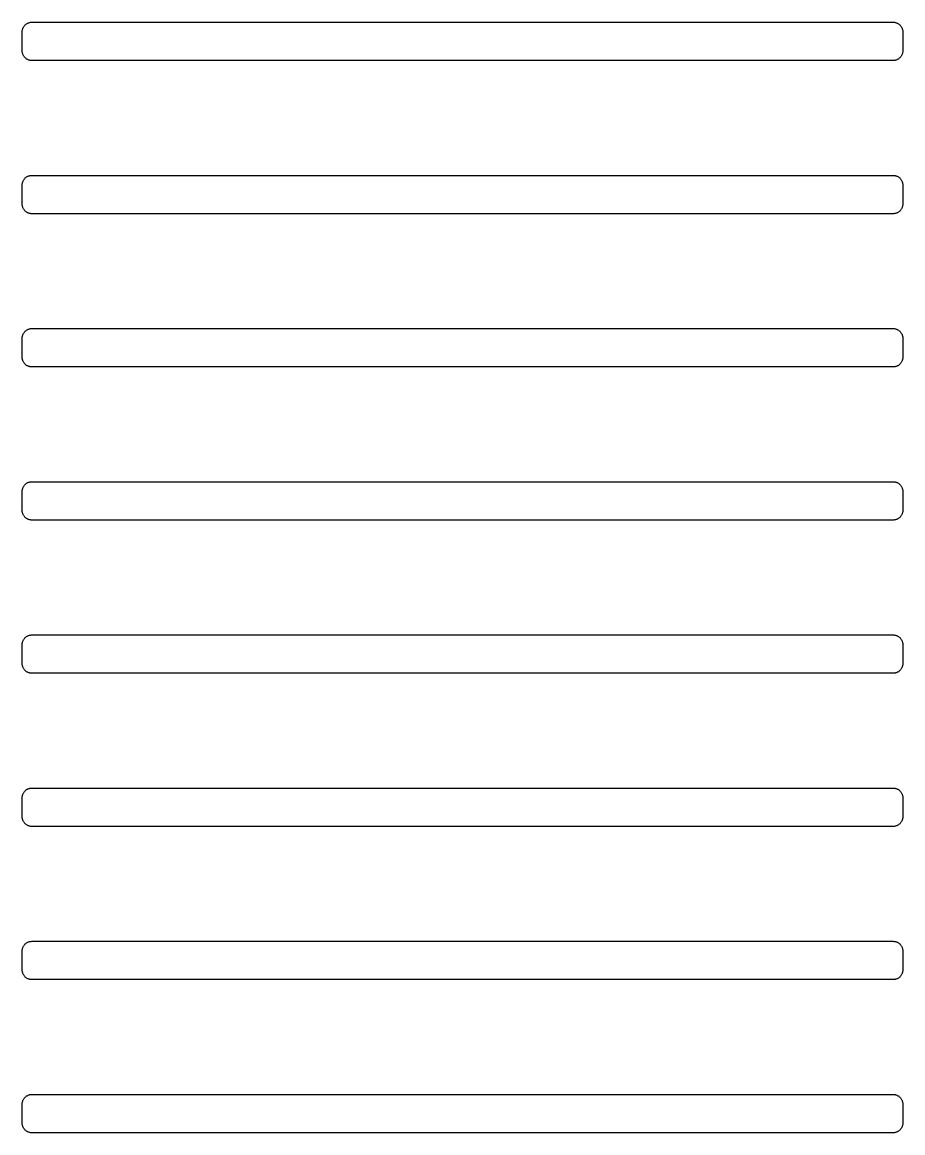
# Model space of a CAD drawing. Header units: metres. Extents: x -163 to 163, y -163 to 163.
# Drawn here: x 25.5 to 53.1, y -121.2 to -86.4 of the extents above; entities that cross this region are included whole.
import ezdxf

# ---------------------------------------------------------------- set-up
doc = ezdxf.new("R2010")
doc.units = ezdxf.units.M

msp = doc.modelspace()

# ---------------------------------------------------------------- linework, layer by layer
for p, q in [((25.5034, -86.6613), (25.5063, -86.6427)), ((25.5063, -86.6427), (25.5105, -86.6243)), ((25.5105, -86.6243), (25.5157, -86.6062)), ((25.5157, -86.6062), (25.5221, -86.5885)), ((25.5221, -86.5885), (25.5296, -86.5712)), ((25.5296, -86.5712), (25.5381, -86.5544)), ((25.5381, -86.5544), (25.5477, -86.5382)), ((25.5477, -86.5382), (25.5583, -86.5226)), ((25.5583, -86.5226), (25.5699, -86.5077)), ((25.5699, -86.5077), (25.5824, -86.4936)), ((25.5824, -86.4936), (25.5957, -86.4803)), ((25.5957, -86.4803), (25.6098, -86.4678)), ((25.6098, -86.4678), (25.6247, -86.4563)), ((25.6247, -86.4563), (25.6403, -86.4456)), ((25.6403, -86.4456), (25.6565, -86.4361)), ((25.6565, -86.4361), (25.6733, -86.4275)), ((25.6733, -86.4275), (25.6906, -86.42)), ((25.6906, -86.42), (25.7083, -86.4136)), ((25.7083, -86.4136), (25.7264, -86.4084)), ((25.7264, -86.4084), (25.7448, -86.4043)), ((25.7448, -86.4043), (25.7634, -86.4013)), ((25.7634, -86.4013), (25.7822, -86.3995)), ((25.7822, -86.3995), (25.801, -86.399)), ((25.801, -86.399), (52.801, -86.399)), ((52.801, -86.399), (52.8199, -86.3995)), ((52.8199, -86.3995), (52.8386, -86.4013)), ((52.8386, -86.4013), (52.8573, -86.4043)), ((52.8573, -86.4043), (52.8756, -86.4084)), ((52.8756, -86.4084), (52.8938, -86.4136)), ((52.8938, -86.4136), (52.9115, -86.42)), ((52.9115, -86.42), (52.9288, -86.4275)), ((52.9288, -86.4275), (52.9456, -86.4361)), ((52.9456, -86.4361), (52.9618, -86.4456)), ((52.9618, -86.4456), (52.9774, -86.4563)), ((52.9774, -86.4563), (52.9923, -86.4678)), ((52.9923, -86.4678), (53.0064, -86.4803)), ((53.0064, -86.4803), (53.0197, -86.4936)), ((53.0197, -86.4936), (53.0322, -86.5077)), ((53.0322, -86.5077), (53.0437, -86.5226)), ((53.0437, -86.5226), (53.0543, -86.5382)), ((53.0543, -86.5382), (53.0639, -86.5544)), ((53.0639, -86.5544), (53.0725, -86.5712)), ((53.0725, -86.5712), (53.08, -86.5885)), ((53.08, -86.5885), (53.0864, -86.6062)), ((53.0864, -86.6062), (53.0916, -86.6243)), ((53.0916, -86.6243), (53.0957, -86.6427)), ((53.0957, -86.6427), (53.0987, -86.6613)), ((25.501, -86.6989), (25.5016, -86.6801)), ((25.501, -87.299), (25.501, -86.6989)), ((25.5016, -86.6801), (25.5034, -86.6613)), ((53.0987, -86.6613), (53.1004, -86.6801)), ((53.1004, -86.6801), (53.101, -86.6989)), ((53.101, -86.6989), (53.101, -87.299)), ((25.5016, -87.3178), (25.501, -87.299)), ((25.5034, -87.3365), (25.5016, -87.3178)), ((25.5063, -87.3552), (25.5034, -87.3365)), ((53.0987, -87.3365), (53.0957, -87.3552)), ((53.1004, -87.3178), (53.0987, -87.3365)), ((53.101, -87.299), (53.1004, -87.3178)), ((25.5105, -87.3736), (25.5063, -87.3552)), ((25.5157, -87.3916), (25.5105, -87.3736)), ((25.5221, -87.4094), (25.5157, -87.3916)), ((25.5296, -87.4267), (25.5221, -87.4094)), ((25.5381, -87.4435), (25.5296, -87.4267)), ((25.5477, -87.4597), (25.5381, -87.4435)), ((25.5583, -87.4753), (25.5477, -87.4597)), ((25.5699, -87.4902), (25.5583, -87.4753)), ((25.5824, -87.5043), (25.5699, -87.4902)), ((25.5957, -87.5176), (25.5824, -87.5043)), ((25.6098, -87.5301), (25.5957, -87.5176)), ((25.6247, -87.5417), (25.6098, -87.5301)), ((25.6403, -87.5522), (25.6247, -87.5417)), ((25.6565, -87.5618), (25.6403, -87.5522)), ((25.6733, -87.5704), (25.6565, -87.5618)), ((25.6906, -87.5779), (25.6733, -87.5704)), ((25.7083, -87.5843), (25.6906, -87.5779)), ((25.7264, -87.5895), (25.7083, -87.5843)), ((25.7448, -87.5936), (25.7264, -87.5895)), ((25.7634, -87.5966), (25.7448, -87.5936)), ((25.7822, -87.5984), (25.7634, -87.5966)), ((25.801, -87.599), (25.7822, -87.5984)), ((52.801, -87.599), (25.801, -87.599)), ((52.8199, -87.5984), (52.801, -87.599)), ((52.8386, -87.5966), (52.8199, -87.5984)), ((52.8573, -87.5936), (52.8386, -87.5966)), ((52.8756, -87.5895), (52.8573, -87.5936)), ((52.8938, -87.5843), (52.8756, -87.5895)), ((52.9115, -87.5779), (52.8938, -87.5843)), ((52.9288, -87.5704), (52.9115, -87.5779)), ((52.9456, -87.5618), (52.9288, -87.5704)), ((52.9618, -87.5522), (52.9456, -87.5618)), ((52.9774, -87.5417), (52.9618, -87.5522)), ((52.9923, -87.5301), (52.9774, -87.5417)), ((53.0064, -87.5176), (52.9923, -87.5301)), ((53.0197, -87.5043), (53.0064, -87.5176)), ((53.0322, -87.4902), (53.0197, -87.5043)), ((53.0437, -87.4753), (53.0322, -87.4902)), ((53.0543, -87.4597), (53.0437, -87.4753)), ((53.0639, -87.4435), (53.0543, -87.4597)), ((53.0725, -87.4267), (53.0639, -87.4435)), ((53.08, -87.4094), (53.0725, -87.4267)), ((53.0864, -87.3916), (53.08, -87.4094)), ((53.0916, -87.3736), (53.0864, -87.3916)), ((53.0957, -87.3552), (53.0916, -87.3736)), ((25.501, -91.4989), (25.5016, -91.4801)), ((25.501, -92.099), (25.501, -91.4989)), ((25.5016, -91.4801), (25.5034, -91.4613)), ((25.5034, -91.4613), (25.5063, -91.4427)), ((25.5063, -91.4427), (25.5105, -91.4243)), ((25.5105, -91.4243), (25.5157, -91.4062)), ((25.5157, -91.4062), (25.5221, -91.3885)), ((25.5221, -91.3885), (25.5296, -91.3712)), ((25.5296, -91.3712), (25.5381, -91.3544)), ((25.5381, -91.3544), (25.5477, -91.3382)), ((25.5477, -91.3382), (25.5583, -91.3226)), ((25.5583, -91.3226), (25.5699, -91.3077)), ((25.5699, -91.3077), (25.5824, -91.2936)), ((25.5824, -91.2936), (25.5957, -91.2803)), ((25.5957, -91.2803), (25.6098, -91.2678)), ((25.6098, -91.2678), (25.6247, -91.2562)), ((25.6247, -91.2562), (25.6403, -91.2457)), ((25.6403, -91.2457), (25.6565, -91.2361)), ((25.6565, -91.2361), (25.6733, -91.2275)), ((25.6733, -91.2275), (25.6906, -91.22)), ((25.6906, -91.22), (25.7083, -91.2136)), ((25.7083, -91.2136), (25.7264, -91.2084)), ((25.7264, -91.2084), (25.7448, -91.2043)), ((25.7448, -91.2043), (25.7634, -91.2013)), ((25.7634, -91.2013), (25.7822, -91.1995)), ((25.7822, -91.1995), (25.801, -91.1989)), ((25.801, -91.1989), (52.801, -91.1989)), ((52.801, -91.1989), (52.8199, -91.1995)), ((52.8199, -91.1995), (52.8386, -91.2013)), ((52.8386, -91.2013), (52.8573, -91.2043)), ((52.8573, -91.2043), (52.8756, -91.2084)), ((52.8756, -91.2084), (52.8938, -91.2136)), ((52.8938, -91.2136), (52.9115, -91.22)), ((52.9115, -91.22), (52.9288, -91.2275)), ((52.9288, -91.2275), (52.9456, -91.2361)), ((52.9456, -91.2361), (52.9618, -91.2457)), ((52.9618, -91.2457), (52.9774, -91.2562)), ((52.9774, -91.2562), (52.9923, -91.2678)), ((52.9923, -91.2678), (53.0064, -91.2803)), ((53.0064, -91.2803), (53.0197, -91.2936)), ((53.0197, -91.2936), (53.0322, -91.3077)), ((53.0322, -91.3077), (53.0437, -91.3226)), ((53.0437, -91.3226), (53.0543, -91.3382)), ((53.0543, -91.3382), (53.0639, -91.3544)), ((53.0639, -91.3544), (53.0725, -91.3712)), ((53.0725, -91.3712), (53.08, -91.3885)), ((53.08, -91.3885), (53.0864, -91.4062)), ((53.0864, -91.4062), (53.0916, -91.4243)), ((53.0916, -91.4243), (53.0957, -91.4427)), ((53.0957, -91.4427), (53.0987, -91.4613)), ((53.0987, -91.4613), (53.1004, -91.4801)), ((53.1004, -91.4801), (53.101, -91.4989)), ((53.101, -91.4989), (53.101, -92.099)), ((25.5016, -92.1178), (25.501, -92.099)), ((25.5034, -92.1366), (25.5016, -92.1178)), ((25.5063, -92.1552), (25.5034, -92.1366)), ((25.5105, -92.1736), (25.5063, -92.1552)), ((25.5157, -92.1917), (25.5105, -92.1736)), ((25.5221, -92.2094), (25.5157, -92.1917)), ((25.5296, -92.2267), (25.5221, -92.2094)), ((53.08, -92.2094), (53.0725, -92.2267)), ((53.0864, -92.1917), (53.08, -92.2094)), ((53.0916, -92.1736), (53.0864, -92.1917)), ((53.0957, -92.1552), (53.0916, -92.1736)), ((53.0987, -92.1366), (53.0957, -92.1552)), ((53.1004, -92.1178), (53.0987, -92.1366)), ((53.101, -92.099), (53.1004, -92.1178)), ((25.5381, -92.2435), (25.5296, -92.2267)), ((25.5477, -92.2597), (25.5381, -92.2435)), ((25.5583, -92.2753), (25.5477, -92.2597)), ((25.5699, -92.2902), (25.5583, -92.2753)), ((25.5824, -92.3043), (25.5699, -92.2902)), ((25.5957, -92.3176), (25.5824, -92.3043)), ((25.6098, -92.3301), (25.5957, -92.3176)), ((25.6247, -92.3417), (25.6098, -92.3301)), ((25.6403, -92.3522), (25.6247, -92.3417)), ((25.6565, -92.3618), (25.6403, -92.3522)), ((25.6733, -92.3704), (25.6565, -92.3618)), ((25.6906, -92.3779), (25.6733, -92.3704)), ((25.7083, -92.3843), (25.6906, -92.3779)), ((25.7264, -92.3895), (25.7083, -92.3843)), ((25.7448, -92.3936), (25.7264, -92.3895)), ((25.7634, -92.3966), (25.7448, -92.3936)), ((25.7822, -92.3984), (25.7634, -92.3966)), ((25.801, -92.399), (25.7822, -92.3984)), ((52.801, -92.399), (25.801, -92.399)), ((52.8199, -92.3984), (52.801, -92.399)), ((52.8386, -92.3966), (52.8199, -92.3984)), ((52.8573, -92.3936), (52.8386, -92.3966)), ((52.8756, -92.3895), (52.8573, -92.3936)), ((52.8938, -92.3843), (52.8756, -92.3895)), ((52.9115, -92.3779), (52.8938, -92.3843)), ((52.9288, -92.3704), (52.9115, -92.3779)), ((52.9456, -92.3618), (52.9288, -92.3704)), ((52.9618, -92.3522), (52.9456, -92.3618)), ((52.9774, -92.3417), (52.9618, -92.3522)), ((52.9923, -92.3301), (52.9774, -92.3417)), ((53.0064, -92.3176), (52.9923, -92.3301)), ((53.0197, -92.3043), (53.0064, -92.3176)), ((53.0322, -92.2902), (53.0197, -92.3043)), ((53.0437, -92.2753), (53.0322, -92.2902)), ((53.0543, -92.2597), (53.0437, -92.2753)), ((53.0639, -92.2435), (53.0543, -92.2597)), ((53.0725, -92.2267), (53.0639, -92.2435)), ((25.6247, -96.0562), (25.6403, -96.0457)), ((25.6403, -96.0457), (25.6565, -96.0361)), ((25.6565, -96.0361), (25.6733, -96.0275)), ((25.6733, -96.0275), (25.6906, -96.02)), ((25.6906, -96.02), (25.7083, -96.0136)), ((25.7083, -96.0136), (25.7264, -96.0084)), ((25.7264, -96.0084), (25.7448, -96.0043)), ((25.7448, -96.0043), (25.7634, -96.0013)), ((25.7634, -96.0013), (25.7822, -95.9995)), ((25.7822, -95.9995), (25.801, -95.9989)), ((25.801, -95.9989), (52.801, -95.9989)), ((52.801, -95.9989), (52.8199, -95.9995)), ((52.8199, -95.9995), (52.8386, -96.0013)), ((52.8386, -96.0013), (52.8573, -96.0043)), ((52.8573, -96.0043), (52.8756, -96.0084)), ((52.8756, -96.0084), (52.8938, -96.0136)), ((52.8938, -96.0136), (52.9115, -96.02)), ((52.9115, -96.02), (52.9288, -96.0275)), ((52.9288, -96.0275), (52.9456, -96.0361)), ((52.9456, -96.0361), (52.9618, -96.0457)), ((52.9618, -96.0457), (52.9774, -96.0562)), ((25.501, -96.299), (25.5016, -96.2801)), ((25.501, -96.899), (25.501, -96.299)), ((25.5016, -96.2801), (25.5034, -96.2614)), ((25.5034, -96.2614), (25.5063, -96.2427)), ((25.5063, -96.2427), (25.5105, -96.2243)), ((25.5105, -96.2243), (25.5157, -96.2063)), ((25.5157, -96.2063), (25.5221, -96.1885)), ((25.5221, -96.1885), (25.5296, -96.1712)), ((25.5296, -96.1712), (25.5381, -96.1544)), ((25.5381, -96.1544), (25.5477, -96.1382)), ((25.5477, -96.1382), (25.5583, -96.1226)), ((25.5583, -96.1226), (25.5699, -96.1077)), ((25.5699, -96.1077), (25.5824, -96.0936)), ((25.5824, -96.0936), (25.5957, -96.0803)), ((25.5957, -96.0803), (25.6098, -96.0678)), ((25.6098, -96.0678), (25.6247, -96.0562)), ((52.9774, -96.0562), (52.9923, -96.0678)), ((52.9923, -96.0678), (53.0064, -96.0803)), ((53.0064, -96.0803), (53.0197, -96.0936)), ((53.0197, -96.0936), (53.0322, -96.1077)), ((53.0322, -96.1077), (53.0437, -96.1226)), ((53.0437, -96.1226), (53.0543, -96.1382)), ((53.0543, -96.1382), (53.0639, -96.1544)), ((53.0639, -96.1544), (53.0725, -96.1712)), ((53.0725, -96.1712), (53.08, -96.1885)), ((53.08, -96.1885), (53.0864, -96.2063)), ((53.0864, -96.2063), (53.0916, -96.2243)), ((53.0916, -96.2243), (53.0957, -96.2427)), ((53.0957, -96.2427), (53.0987, -96.2614)), ((53.0987, -96.2614), (53.1004, -96.2801)), ((53.1004, -96.2801), (53.101, -96.299)), ((53.101, -96.299), (53.101, -96.899)), ((25.5016, -96.9178), (25.501, -96.899)), ((25.5034, -96.9366), (25.5016, -96.9178)), ((25.5063, -96.9552), (25.5034, -96.9366)), ((25.5105, -96.9736), (25.5063, -96.9552)), ((25.5157, -96.9917), (25.5105, -96.9736)), ((25.5221, -97.0094), (25.5157, -96.9917)), ((25.5296, -97.0267), (25.5221, -97.0094)), ((25.5381, -97.0435), (25.5296, -97.0267)), ((25.5477, -97.0597), (25.5381, -97.0435)), ((25.5583, -97.0753), (25.5477, -97.0597)), ((25.5699, -97.0902), (25.5583, -97.0753)), ((25.5824, -97.1043), (25.5699, -97.0902)), ((53.0322, -97.0902), (53.0197, -97.1043)), ((53.0437, -97.0753), (53.0322, -97.0902)), ((53.0543, -97.0597), (53.0437, -97.0753)), ((53.0639, -97.0435), (53.0543, -97.0597)), ((53.0725, -97.0267), (53.0639, -97.0435)), ((53.08, -97.0094), (53.0725, -97.0267)), ((53.0864, -96.9917), (53.08, -97.0094)), ((53.0916, -96.9736), (53.0864, -96.9917)), ((53.0957, -96.9552), (53.0916, -96.9736)), ((53.0987, -96.9366), (53.0957, -96.9552)), ((53.1004, -96.9178), (53.0987, -96.9366)), ((53.101, -96.899), (53.1004, -96.9178)), ((25.5957, -97.1176), (25.5824, -97.1043)), ((25.6098, -97.1301), (25.5957, -97.1176)), ((25.6247, -97.1416), (25.6098, -97.1301)), ((25.6403, -97.1523), (25.6247, -97.1416)), ((25.6565, -97.1618), (25.6403, -97.1523)), ((25.6733, -97.1704), (25.6565, -97.1618)), ((25.6906, -97.1779), (25.6733, -97.1704)), ((25.7083, -97.1843), (25.6906, -97.1779)), ((25.7264, -97.1895), (25.7083, -97.1843)), ((25.7448, -97.1936), (25.7264, -97.1895)), ((25.7634, -97.1966), (25.7448, -97.1936)), ((25.7822, -97.1984), (25.7634, -97.1966)), ((25.801, -97.1989), (25.7822, -97.1984)), ((52.801, -97.1989), (25.801, -97.1989)), ((52.8199, -97.1984), (52.801, -97.1989)), ((52.8386, -97.1966), (52.8199, -97.1984)), ((52.8573, -97.1936), (52.8386, -97.1966)), ((52.8756, -97.1895), (52.8573, -97.1936)), ((52.8938, -97.1843), (52.8756, -97.1895)), ((52.9115, -97.1779), (52.8938, -97.1843)), ((52.9288, -97.1704), (52.9115, -97.1779)), ((52.9456, -97.1618), (52.9288, -97.1704)), ((52.9618, -97.1523), (52.9456, -97.1618)), ((52.9774, -97.1416), (52.9618, -97.1523)), ((52.9923, -97.1301), (52.9774, -97.1416)), ((53.0064, -97.1176), (52.9923, -97.1301)), ((53.0197, -97.1043), (53.0064, -97.1176)), ((25.5583, -100.923), (25.5699, -100.908)), ((25.5699, -100.908), (25.5824, -100.894)), ((25.5824, -100.894), (25.5957, -100.88)), ((25.5957, -100.88), (25.6098, -100.868)), ((25.6098, -100.868), (25.6247, -100.856)), ((25.6247, -100.856), (25.6403, -100.846)), ((25.6403, -100.846), (25.6565, -100.836)), ((25.6565, -100.836), (25.6733, -100.827)), ((25.6733, -100.827), (25.6906, -100.82)), ((25.6906, -100.82), (25.7083, -100.814)), ((25.7083, -100.814), (25.7264, -100.808)), ((25.7264, -100.808), (25.7448, -100.804)), ((25.7448, -100.804), (25.7634, -100.801)), ((25.7634, -100.801), (25.7822, -100.8)), ((25.7822, -100.8), (25.801, -100.799)), ((25.801, -100.799), (52.801, -100.799)), ((52.801, -100.799), (52.8199, -100.8)), ((52.8199, -100.8), (52.8386, -100.801)), ((52.8386, -100.801), (52.8573, -100.804)), ((52.8573, -100.804), (52.8756, -100.808)), ((52.8756, -100.808), (52.8938, -100.814)), ((52.8938, -100.814), (52.9115, -100.82)), ((52.9115, -100.82), (52.9288, -100.827)), ((52.9288, -100.827), (52.9456, -100.836)), ((52.9456, -100.836), (52.9618, -100.846)), ((52.9618, -100.846), (52.9774, -100.856)), ((52.9774, -100.856), (52.9923, -100.868)), ((52.9923, -100.868), (53.0064, -100.88)), ((53.0064, -100.88), (53.0197, -100.894)), ((53.0197, -100.894), (53.0322, -100.908)), ((53.0322, -100.908), (53.0437, -100.923)), ((25.501, -101.099), (25.5016, -101.08)), ((25.501, -101.699), (25.501, -101.099)), ((25.5016, -101.08), (25.5034, -101.061)), ((25.5034, -101.061), (25.5063, -101.043)), ((25.5063, -101.043), (25.5105, -101.024)), ((25.5105, -101.024), (25.5157, -101.006)), ((25.5157, -101.006), (25.5221, -100.989)), ((25.5221, -100.989), (25.5296, -100.971)), ((25.5296, -100.971), (25.5381, -100.954)), ((25.5381, -100.954), (25.5477, -100.938)), ((25.5477, -100.938), (25.5583, -100.923)), ((53.0437, -100.923), (53.0543, -100.938)), ((53.0543, -100.938), (53.0639, -100.954)), ((53.0639, -100.954), (53.0725, -100.971)), ((53.0725, -100.971), (53.08, -100.989)), ((53.08, -100.989), (53.0864, -101.006)), ((53.0864, -101.006), (53.0916, -101.024)), ((53.0916, -101.024), (53.0957, -101.043)), ((53.0957, -101.043), (53.0987, -101.061)), ((53.0987, -101.061), (53.1004, -101.08)), ((53.1004, -101.08), (53.101, -101.099)), ((53.101, -101.099), (53.101, -101.699)), ((25.5016, -101.718), (25.501, -101.699)), ((25.5034, -101.737), (25.5016, -101.718)), ((25.5063, -101.755), (25.5034, -101.737)), ((25.5105, -101.774), (25.5063, -101.755)), ((25.5157, -101.792), (25.5105, -101.774)), ((25.5221, -101.809), (25.5157, -101.792)), ((25.5296, -101.827), (25.5221, -101.809)), ((25.5381, -101.843), (25.5296, -101.827)), ((25.5477, -101.86), (25.5381, -101.843)), ((25.5583, -101.875), (25.5477, -101.86)), ((25.5699, -101.89), (25.5583, -101.875)), ((25.5824, -101.904), (25.5699, -101.89)), ((25.5957, -101.918), (25.5824, -101.904)), ((25.6098, -101.93), (25.5957, -101.918)), ((25.6247, -101.942), (25.6098, -101.93)), ((25.6403, -101.952), (25.6247, -101.942)), ((25.6565, -101.962), (25.6403, -101.952)), ((25.6733, -101.97), (25.6565, -101.962)), ((52.9456, -101.962), (52.9288, -101.97)), ((52.9618, -101.952), (52.9456, -101.962)), ((52.9774, -101.942), (52.9618, -101.952)), ((52.9923, -101.93), (52.9774, -101.942)), ((53.0064, -101.918), (52.9923, -101.93)), ((53.0197, -101.904), (53.0064, -101.918)), ((53.0322, -101.89), (53.0197, -101.904)), ((53.0437, -101.875), (53.0322, -101.89)), ((53.0543, -101.86), (53.0437, -101.875)), ((53.0639, -101.843), (53.0543, -101.86)), ((53.0725, -101.827), (53.0639, -101.843)), ((53.08, -101.809), (53.0725, -101.827)), ((53.0864, -101.792), (53.08, -101.809)), ((53.0916, -101.774), (53.0864, -101.792)), ((53.0957, -101.755), (53.0916, -101.774)), ((53.0987, -101.737), (53.0957, -101.755)), ((53.1004, -101.718), (53.0987, -101.737)), ((53.101, -101.699), (53.1004, -101.718)), ((25.6906, -101.978), (25.6733, -101.97)), ((25.7083, -101.984), (25.6906, -101.978)), ((25.7264, -101.99), (25.7083, -101.984)), ((25.7448, -101.994), (25.7264, -101.99)), ((25.7634, -101.997), (25.7448, -101.994)), ((25.7822, -101.998), (25.7634, -101.997)), ((25.801, -101.999), (25.7822, -101.998)), ((52.801, -101.999), (25.801, -101.999)), ((52.8199, -101.998), (52.801, -101.999)), ((52.8386, -101.997), (52.8199, -101.998)), ((52.8573, -101.994), (52.8386, -101.997)), ((52.8756, -101.99), (52.8573, -101.994)), ((52.8938, -101.984), (52.8756, -101.99)), ((52.9115, -101.978), (52.8938, -101.984)), ((52.9288, -101.97), (52.9115, -101.978)), ((25.5157, -105.806), (25.5221, -105.789)), ((25.5221, -105.789), (25.5296, -105.771)), ((25.5296, -105.771), (25.5381, -105.754)), ((25.5381, -105.754), (25.5477, -105.738)), ((25.5477, -105.738), (25.5583, -105.723)), ((25.5583, -105.723), (25.5699, -105.708)), ((25.5699, -105.708), (25.5824, -105.694)), ((25.5824, -105.694), (25.5957, -105.68)), ((25.5957, -105.68), (25.6098, -105.668)), ((25.6098, -105.668), (25.6247, -105.656)), ((25.6247, -105.656), (25.6403, -105.646)), ((25.6403, -105.646), (25.6565, -105.636)), ((25.6565, -105.636), (25.6733, -105.628)), ((25.6733, -105.628), (25.6906, -105.62)), ((25.6906, -105.62), (25.7083, -105.614)), ((25.7083, -105.614), (25.7264, -105.608)), ((25.7264, -105.608), (25.7448, -105.604)), ((25.7448, -105.604), (25.7634, -105.601)), ((25.7634, -105.601), (25.7822, -105.6)), ((25.7822, -105.6), (25.801, -105.599)), ((25.801, -105.599), (52.801, -105.599)), ((52.801, -105.599), (52.8199, -105.6)), ((52.8199, -105.6), (52.8386, -105.601)), ((52.8386, -105.601), (52.8573, -105.604)), ((52.8573, -105.604), (52.8756, -105.608)), ((52.8756, -105.608), (52.8938, -105.614)), ((52.8938, -105.614), (52.9115, -105.62)), ((52.9115, -105.62), (52.9288, -105.628)), ((52.9288, -105.628), (52.9456, -105.636)), ((52.9456, -105.636), (52.9618, -105.646)), ((52.9618, -105.646), (52.9774, -105.656)), ((52.9774, -105.656), (52.9923, -105.668)), ((52.9923, -105.668), (53.0064, -105.68)), ((53.0064, -105.68), (53.0197, -105.694)), ((53.0197, -105.694), (53.0322, -105.708)), ((53.0322, -105.708), (53.0437, -105.723)), ((53.0437, -105.723), (53.0543, -105.738)), ((53.0543, -105.738), (53.0639, -105.754)), ((53.0639, -105.754), (53.0725, -105.771)), ((53.0725, -105.771), (53.08, -105.789)), ((53.08, -105.789), (53.0864, -105.806)), ((25.501, -105.899), (25.5016, -105.88)), ((25.501, -106.499), (25.501, -105.899)), ((25.5016, -105.88), (25.5034, -105.861)), ((25.5034, -105.861), (25.5063, -105.843)), ((25.5063, -105.843), (25.5105, -105.824)), ((25.5105, -105.824), (25.5157, -105.806)), ((53.0864, -105.806), (53.0916, -105.824)), ((53.0916, -105.824), (53.0957, -105.843)), ((53.0957, -105.843), (53.0987, -105.861)), ((53.0987, -105.861), (53.1004, -105.88)), ((53.1004, -105.88), (53.101, -105.899)), ((53.101, -105.899), (53.101, -106.499)), ((25.5016, -106.518), (25.501, -106.499)), ((25.5034, -106.537), (25.5016, -106.518)), ((25.5063, -106.555), (25.5034, -106.537)), ((25.5105, -106.574), (25.5063, -106.555)), ((25.5157, -106.592), (25.5105, -106.574)), ((25.5221, -106.609), (25.5157, -106.592)), ((25.5296, -106.627), (25.5221, -106.609)), ((25.5381, -106.643), (25.5296, -106.627)), ((25.5477, -106.66), (25.5381, -106.643)), ((25.5583, -106.675), (25.5477, -106.66)), ((25.5699, -106.69), (25.5583, -106.675)), ((25.5824, -106.704), (25.5699, -106.69)), ((25.5957, -106.718), (25.5824, -106.704)), ((25.6098, -106.73), (25.5957, -106.718)), ((25.6247, -106.742), (25.6098, -106.73)), ((25.6403, -106.752), (25.6247, -106.742)), ((25.6565, -106.762), (25.6403, -106.752)), ((25.6733, -106.77), (25.6565, -106.762)), ((25.6906, -106.778), (25.6733, -106.77)), ((25.7083, -106.784), (25.6906, -106.778)), ((25.7264, -106.79), (25.7083, -106.784)), ((25.7448, -106.794), (25.7264, -106.79)), ((25.7634, -106.797), (25.7448, -106.794)), ((25.7822, -106.798), (25.7634, -106.797)), ((25.801, -106.799), (25.7822, -106.798)), ((52.801, -106.799), (25.801, -106.799)), ((52.8199, -106.798), (52.801, -106.799)), ((52.8386, -106.797), (52.8199, -106.798)), ((52.8573, -106.794), (52.8386, -106.797)), ((52.8756, -106.79), (52.8573, -106.794)), ((52.8938, -106.784), (52.8756, -106.79)), ((52.9115, -106.778), (52.8938, -106.784)), ((52.9288, -106.77), (52.9115, -106.778)), ((52.9456, -106.762), (52.9288, -106.77)), ((52.9618, -106.752), (52.9456, -106.762)), ((52.9774, -106.742), (52.9618, -106.752)), ((52.9923, -106.73), (52.9774, -106.742)), ((53.0064, -106.718), (52.9923, -106.73)), ((53.0197, -106.704), (53.0064, -106.718)), ((53.0322, -106.69), (53.0197, -106.704)), ((53.0437, -106.675), (53.0322, -106.69)), ((53.0543, -106.66), (53.0437, -106.675)), ((53.0639, -106.643), (53.0543, -106.66)), ((53.0725, -106.627), (53.0639, -106.643)), ((53.08, -106.609), (53.0725, -106.627)), ((53.0864, -106.592), (53.08, -106.609)), ((53.0916, -106.574), (53.0864, -106.592)), ((53.0957, -106.555), (53.0916, -106.574)), ((53.0987, -106.537), (53.0957, -106.555)), ((53.1004, -106.518), (53.0987, -106.537)), ((53.101, -106.499), (53.1004, -106.518)), ((25.5016, -110.68), (25.5034, -110.661)), ((25.5034, -110.661), (25.5063, -110.643)), ((25.5063, -110.643), (25.5105, -110.624)), ((25.5105, -110.624), (25.5157, -110.606)), ((25.5157, -110.606), (25.5221, -110.589)), ((25.5221, -110.589), (25.5296, -110.571)), ((25.5296, -110.571), (25.5381, -110.554)), ((25.5381, -110.554), (25.5477, -110.538)), ((25.5477, -110.538), (25.5583, -110.523)), ((25.5583, -110.523), (25.5699, -110.508)), ((25.5699, -110.508), (25.5824, -110.494)), ((25.5824, -110.494), (25.5957, -110.48)), ((25.5957, -110.48), (25.6098, -110.468)), ((25.6098, -110.468), (25.6247, -110.456)), ((25.6247, -110.456), (25.6403, -110.446)), ((25.6403, -110.446), (25.6565, -110.436)), ((25.6565, -110.436), (25.6733, -110.428)), ((25.6733, -110.428), (25.6906, -110.42)), ((25.6906, -110.42), (25.7083, -110.414)), ((25.7083, -110.414), (25.7264, -110.408)), ((25.7264, -110.408), (25.7448, -110.404)), ((25.7448, -110.404), (25.7634, -110.401)), ((25.7634, -110.401), (25.7822, -110.4)), ((25.7822, -110.4), (25.801, -110.399)), ((25.801, -110.399), (52.801, -110.399)), ((52.801, -110.399), (52.8199, -110.4)), ((52.8199, -110.4), (52.8386, -110.401)), ((52.8386, -110.401), (52.8573, -110.404)), ((52.8573, -110.404), (52.8756, -110.408)), ((52.8756, -110.408), (52.8938, -110.414)), ((52.8938, -110.414), (52.9115, -110.42)), ((52.9115, -110.42), (52.9288, -110.428)), ((52.9288, -110.428), (52.9456, -110.436)), ((52.9456, -110.436), (52.9618, -110.446)), ((52.9618, -110.446), (52.9774, -110.456)), ((52.9774, -110.456), (52.9923, -110.468)), ((52.9923, -110.468), (53.0064, -110.48)), ((53.0064, -110.48), (53.0197, -110.494)), ((53.0197, -110.494), (53.0322, -110.508)), ((53.0322, -110.508), (53.0437, -110.523)), ((53.0437, -110.523), (53.0543, -110.538)), ((53.0543, -110.538), (53.0639, -110.554)), ((53.0639, -110.554), (53.0725, -110.571)), ((53.0725, -110.571), (53.08, -110.589)), ((53.08, -110.589), (53.0864, -110.606)), ((53.0864, -110.606), (53.0916, -110.624)), ((53.0916, -110.624), (53.0957, -110.643)), ((53.0957, -110.643), (53.0987, -110.661)), ((53.0987, -110.661), (53.1004, -110.68)), ((25.501, -110.699), (25.5016, -110.68)), ((25.501, -111.299), (25.501, -110.699)), ((53.1004, -110.68), (53.101, -110.699)), ((53.101, -110.699), (53.101, -111.299)), ((25.5016, -111.318), (25.501, -111.299)), ((25.5034, -111.337), (25.5016, -111.318)), ((25.5063, -111.355), (25.5034, -111.337)), ((25.5105, -111.374), (25.5063, -111.355)), ((53.0957, -111.355), (53.0916, -111.374)), ((53.0987, -111.337), (53.0957, -111.355)), ((53.1004, -111.318), (53.0987, -111.337)), ((53.101, -111.299), (53.1004, -111.318)), ((25.5157, -111.392), (25.5105, -111.374)), ((25.5221, -111.409), (25.5157, -111.392)), ((25.5296, -111.427), (25.5221, -111.409)), ((25.5381, -111.443), (25.5296, -111.427)), ((25.5477, -111.46), (25.5381, -111.443)), ((25.5583, -111.475), (25.5477, -111.46)), ((25.5699, -111.49), (25.5583, -111.475)), ((25.5824, -111.504), (25.5699, -111.49)), ((25.5957, -111.518), (25.5824, -111.504)), ((25.6098, -111.53), (25.5957, -111.518)), ((25.6247, -111.542), (25.6098, -111.53)), ((25.6403, -111.552), (25.6247, -111.542)), ((25.6565, -111.562), (25.6403, -111.552)), ((25.6733, -111.57), (25.6565, -111.562)), ((25.6906, -111.578), (25.6733, -111.57)), ((25.7083, -111.584), (25.6906, -111.578)), ((25.7264, -111.59), (25.7083, -111.584)), ((25.7448, -111.594), (25.7264, -111.59)), ((25.7634, -111.597), (25.7448, -111.594)), ((25.7822, -111.598), (25.7634, -111.597)), ((25.801, -111.599), (25.7822, -111.598)), ((52.801, -111.599), (25.801, -111.599)), ((52.8199, -111.598), (52.801, -111.599)), ((52.8386, -111.597), (52.8199, -111.598)), ((52.8573, -111.594), (52.8386, -111.597)), ((52.8756, -111.59), (52.8573, -111.594)), ((52.8938, -111.584), (52.8756, -111.59)), ((52.9115, -111.578), (52.8938, -111.584)), ((52.9288, -111.57), (52.9115, -111.578)), ((52.9456, -111.562), (52.9288, -111.57)), ((52.9618, -111.552), (52.9456, -111.562)), ((52.9774, -111.542), (52.9618, -111.552)), ((52.9923, -111.53), (52.9774, -111.542)), ((53.0064, -111.518), (52.9923, -111.53)), ((53.0197, -111.504), (53.0064, -111.518)), ((53.0322, -111.49), (53.0197, -111.504)), ((53.0437, -111.475), (53.0322, -111.49)), ((53.0543, -111.46), (53.0437, -111.475)), ((53.0639, -111.443), (53.0543, -111.46)), ((53.0725, -111.427), (53.0639, -111.443)), ((53.08, -111.409), (53.0725, -111.427)), ((53.0864, -111.392), (53.08, -111.409)), ((53.0916, -111.374), (53.0864, -111.392)), ((25.501, -115.499), (25.5016, -115.48)), ((25.501, -116.099), (25.501, -115.499)), ((25.5016, -115.48), (25.5034, -115.461)), ((25.5034, -115.461), (25.5063, -115.443)), ((25.5063, -115.443), (25.5105, -115.424)), ((25.5105, -115.424), (25.5157, -115.406)), ((25.5157, -115.406), (25.5221, -115.389)), ((25.5221, -115.389), (25.5296, -115.371)), ((25.5296, -115.371), (25.5381, -115.354)), ((25.5381, -115.354), (25.5477, -115.338)), ((25.5477, -115.338), (25.5583, -115.323)), ((25.5583, -115.323), (25.5699, -115.308)), ((25.5699, -115.308), (25.5824, -115.294)), ((25.5824, -115.294), (25.5957, -115.28)), ((25.5957, -115.28), (25.6098, -115.268)), ((25.6098, -115.268), (25.6247, -115.256)), ((25.6247, -115.256), (25.6403, -115.246)), ((25.6403, -115.246), (25.6565, -115.236)), ((25.6565, -115.236), (25.6733, -115.228)), ((25.6733, -115.228), (25.6906, -115.22)), ((25.6906, -115.22), (25.7083, -115.214)), ((25.7083, -115.214), (25.7264, -115.208)), ((25.7264, -115.208), (25.7448, -115.204)), ((25.7448, -115.204), (25.7634, -115.201)), ((25.7634, -115.201), (25.7822, -115.2)), ((25.7822, -115.2), (25.801, -115.199)), ((25.801, -115.199), (52.801, -115.199)), ((52.801, -115.199), (52.8199, -115.2)), ((52.8199, -115.2), (52.8386, -115.201)), ((52.8386, -115.201), (52.8573, -115.204)), ((52.8573, -115.204), (52.8756, -115.208)), ((52.8756, -115.208), (52.8938, -115.214)), ((52.8938, -115.214), (52.9115, -115.22)), ((52.9115, -115.22), (52.9288, -115.228)), ((52.9288, -115.228), (52.9456, -115.236)), ((52.9456, -115.236), (52.9618, -115.246)), ((52.9618, -115.246), (52.9774, -115.256)), ((52.9774, -115.256), (52.9923, -115.268)), ((52.9923, -115.268), (53.0064, -115.28)), ((53.0064, -115.28), (53.0197, -115.294)), ((53.0197, -115.294), (53.0322, -115.308)), ((53.0322, -115.308), (53.0437, -115.323)), ((53.0437, -115.323), (53.0543, -115.338)), ((53.0543, -115.338), (53.0639, -115.354)), ((53.0639, -115.354), (53.0725, -115.371)), ((53.0725, -115.371), (53.08, -115.389)), ((53.08, -115.389), (53.0864, -115.406)), ((53.0864, -115.406), (53.0916, -115.424)), ((53.0916, -115.424), (53.0957, -115.443)), ((53.0957, -115.443), (53.0987, -115.461)), ((53.0987, -115.461), (53.1004, -115.48)), ((53.1004, -115.48), (53.101, -115.499)), ((53.101, -115.499), (53.101, -116.099)), ((25.5016, -116.118), (25.501, -116.099)), ((25.5034, -116.137), (25.5016, -116.118)), ((25.5063, -116.155), (25.5034, -116.137)), ((25.5105, -116.174), (25.5063, -116.155)), ((25.5157, -116.192), (25.5105, -116.174)), ((25.5221, -116.209), (25.5157, -116.192)), ((25.5296, -116.227), (25.5221, -116.209)), ((25.5381, -116.243), (25.5296, -116.227)), ((53.0725, -116.227), (53.0639, -116.243)), ((53.08, -116.209), (53.0725, -116.227)), ((53.0864, -116.192), (53.08, -116.209)), ((53.0916, -116.174), (53.0864, -116.192)), ((53.0957, -116.155), (53.0916, -116.174)), ((53.0987, -116.137), (53.0957, -116.155)), ((53.1004, -116.118), (53.0987, -116.137)), ((53.101, -116.099), (53.1004, -116.118)), ((25.5477, -116.26), (25.5381, -116.243)), ((25.5583, -116.275), (25.5477, -116.26)), ((25.5699, -116.29), (25.5583, -116.275)), ((25.5824, -116.304), (25.5699, -116.29)), ((25.5957, -116.318), (25.5824, -116.304)), ((25.6098, -116.33), (25.5957, -116.318)), ((25.6247, -116.342), (25.6098, -116.33)), ((25.6403, -116.352), (25.6247, -116.342)), ((25.6565, -116.362), (25.6403, -116.352)), ((25.6733, -116.37), (25.6565, -116.362)), ((25.6906, -116.378), (25.6733, -116.37)), ((25.7083, -116.384), (25.6906, -116.378)), ((25.7264, -116.39), (25.7083, -116.384)), ((25.7448, -116.394), (25.7264, -116.39)), ((25.7634, -116.397), (25.7448, -116.394)), ((25.7822, -116.398), (25.7634, -116.397)), ((25.801, -116.399), (25.7822, -116.398)), ((52.801, -116.399), (25.801, -116.399)), ((52.8199, -116.398), (52.801, -116.399)), ((52.8386, -116.397), (52.8199, -116.398)), ((52.8573, -116.394), (52.8386, -116.397)), ((52.8756, -116.39), (52.8573, -116.394)), ((52.8938, -116.384), (52.8756, -116.39)), ((52.9115, -116.378), (52.8938, -116.384)), ((52.9288, -116.37), (52.9115, -116.378)), ((52.9456, -116.362), (52.9288, -116.37)), ((52.9618, -116.352), (52.9456, -116.362)), ((52.9774, -116.342), (52.9618, -116.352)), ((52.9923, -116.33), (52.9774, -116.342)), ((53.0064, -116.318), (52.9923, -116.33)), ((53.0197, -116.304), (53.0064, -116.318)), ((53.0322, -116.29), (53.0197, -116.304)), ((53.0437, -116.275), (53.0322, -116.29)), ((53.0543, -116.26), (53.0437, -116.275)), ((53.0639, -116.243), (53.0543, -116.26)), ((25.6098, -120.068), (25.6247, -120.056)), ((25.6247, -120.056), (25.6403, -120.046)), ((25.6403, -120.046), (25.6565, -120.036)), ((25.6565, -120.036), (25.6733, -120.027)), ((25.6733, -120.027), (25.6906, -120.02)), ((25.6906, -120.02), (25.7083, -120.014)), ((25.7083, -120.014), (25.7264, -120.008)), ((25.7264, -120.008), (25.7448, -120.004)), ((25.7448, -120.004), (25.7634, -120.001)), ((25.7634, -120.001), (25.7822, -120)), ((25.7822, -120), (25.801, -119.999)), ((25.801, -119.999), (52.801, -119.999)), ((52.801, -119.999), (52.8199, -120)), ((52.8199, -120), (52.8386, -120.001)), ((52.8386, -120.001), (52.8573, -120.004)), ((52.8573, -120.004), (52.8756, -120.008)), ((52.8756, -120.008), (52.8938, -120.014)), ((52.8938, -120.014), (52.9115, -120.02)), ((52.9115, -120.02), (52.9288, -120.027)), ((52.9288, -120.027), (52.9456, -120.036)), ((52.9456, -120.036), (52.9618, -120.046)), ((52.9618, -120.046), (52.9774, -120.056)), ((52.9774, -120.056), (52.9923, -120.068)), ((25.501, -120.299), (25.5016, -120.28)), ((25.501, -120.899), (25.501, -120.299)), ((25.5016, -120.28), (25.5034, -120.261)), ((25.5034, -120.261), (25.5063, -120.243)), ((25.5063, -120.243), (25.5105, -120.224)), ((25.5105, -120.224), (25.5157, -120.206)), ((25.5157, -120.206), (25.5221, -120.189)), ((25.5221, -120.189), (25.5296, -120.171)), ((25.5296, -120.171), (25.5381, -120.154)), ((25.5381, -120.154), (25.5477, -120.138)), ((25.5477, -120.138), (25.5583, -120.123)), ((25.5583, -120.123), (25.5699, -120.108)), ((25.5699, -120.108), (25.5824, -120.094)), ((25.5824, -120.094), (25.5957, -120.08)), ((25.5957, -120.08), (25.6098, -120.068)), ((52.9923, -120.068), (53.0064, -120.08)), ((53.0064, -120.08), (53.0197, -120.094)), ((53.0197, -120.094), (53.0322, -120.108)), ((53.0322, -120.108), (53.0437, -120.123)), ((53.0437, -120.123), (53.0543, -120.138)), ((53.0543, -120.138), (53.0639, -120.154)), ((53.0639, -120.154), (53.0725, -120.171)), ((53.0725, -120.171), (53.08, -120.189)), ((53.08, -120.189), (53.0864, -120.206)), ((53.0864, -120.206), (53.0916, -120.224)), ((53.0916, -120.224), (53.0957, -120.243)), ((53.0957, -120.243), (53.0987, -120.261)), ((53.0987, -120.261), (53.1004, -120.28)), ((53.1004, -120.28), (53.101, -120.299)), ((53.101, -120.299), (53.101, -120.899)), ((25.5016, -120.918), (25.501, -120.899)), ((25.5034, -120.937), (25.5016, -120.918)), ((25.5063, -120.955), (25.5034, -120.937)), ((25.5105, -120.974), (25.5063, -120.955)), ((25.5157, -120.992), (25.5105, -120.974)), ((25.5221, -121.009), (25.5157, -120.992)), ((25.5296, -121.027), (25.5221, -121.009)), ((25.5381, -121.043), (25.5296, -121.027)), ((25.5477, -121.06), (25.5381, -121.043)), ((25.5583, -121.075), (25.5477, -121.06)), ((25.5699, -121.09), (25.5583, -121.075)), ((25.5824, -121.104), (25.5699, -121.09)), ((25.5957, -121.118), (25.5824, -121.104)), ((53.0197, -121.104), (53.0064, -121.118)), ((53.0322, -121.09), (53.0197, -121.104)), ((53.0437, -121.075), (53.0322, -121.09)), ((53.0543, -121.06), (53.0437, -121.075)), ((53.0639, -121.043), (53.0543, -121.06)), ((53.0725, -121.027), (53.0639, -121.043)), ((53.08, -121.009), (53.0725, -121.027)), ((53.0864, -120.992), (53.08, -121.009)), ((53.0916, -120.974), (53.0864, -120.992)), ((53.0957, -120.955), (53.0916, -120.974)), ((53.0987, -120.937), (53.0957, -120.955)), ((53.1004, -120.918), (53.0987, -120.937)), ((53.101, -120.899), (53.1004, -120.918)), ((25.6098, -121.13), (25.5957, -121.118)), ((25.6247, -121.142), (25.6098, -121.13)), ((25.6403, -121.152), (25.6247, -121.142)), ((25.6565, -121.162), (25.6403, -121.152)), ((25.6733, -121.17), (25.6565, -121.162)), ((25.6906, -121.178), (25.6733, -121.17)), ((25.7083, -121.184), (25.6906, -121.178)), ((25.7264, -121.19), (25.7083, -121.184)), ((25.7448, -121.194), (25.7264, -121.19)), ((25.7634, -121.197), (25.7448, -121.194)), ((25.7822, -121.198), (25.7634, -121.197)), ((25.801, -121.199), (25.7822, -121.198)), ((52.801, -121.199), (25.801, -121.199)), ((52.8199, -121.198), (52.801, -121.199)), ((52.8386, -121.197), (52.8199, -121.198)), ((52.8573, -121.194), (52.8386, -121.197)), ((52.8756, -121.19), (52.8573, -121.194)), ((52.8938, -121.184), (52.8756, -121.19)), ((52.9115, -121.178), (52.8938, -121.184)), ((52.9288, -121.17), (52.9115, -121.178)), ((52.9456, -121.162), (52.9288, -121.17)), ((52.9618, -121.152), (52.9456, -121.162)), ((52.9774, -121.142), (52.9618, -121.152)), ((52.9923, -121.13), (52.9774, -121.142)), ((53.0064, -121.118), (52.9923, -121.13))]:
    msp.add_line(p, q)

doc.saveas('drawing.dxf')
